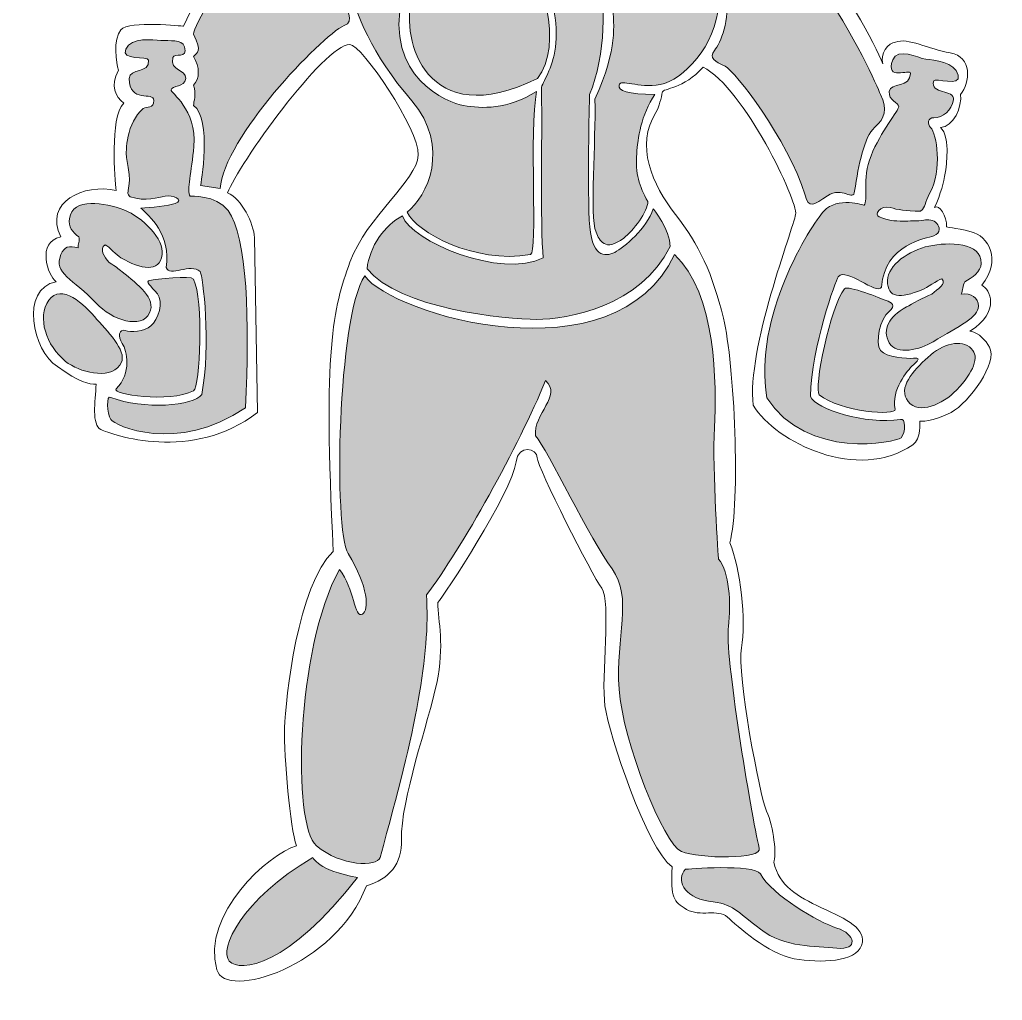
# Model space of a CAD drawing. Header units: inches. Extents: x 0.54 to 5.6, y -7.95 to -0.42.
# Drawn here: x 2.517 to 3.889, y -7.918 to -6.548 of the extents above; entities that cross this region are included whole.
import ezdxf

# ---------------------------------------------------------------- set-up
doc = ezdxf.new("R2010")
doc.units = ezdxf.units.IN
doc.header["$MEASUREMENT"] = 0
doc.layers.add('party girl', color=7, linetype='Continuous')

# ---------------------------------------------------------------- blocks, each defined once
blk = doc.blocks.new('block 10')
at = {"layer": 'party girl', "true_color": 0xffffff}
h = blk.add_hatch(color=7, dxfattribs=at)
h.dxf.hatch_style = 2
edge = h.paths.add_edge_path()
edge.add_spline(control_points=[(3.0513, -6.8215), (3.0266, -6.8346), (3.0052, -6.8642), (3.0019, -6.8955), (3.0463, -6.9514), (3.196, -6.9662), (3.2388, -6.9662), (3.2815, -6.9662), (3.3842, -6.9483), (3.4253, -6.8644), (3.4253, -6.8414), (3.4016, -6.8116), (3.4016, -6.8116), (3.3928, -6.839), (3.361, -6.866), (3.3478, -6.8726), (3.3346, -6.8792), (3.3144, -6.8802), (3.3123, -6.8275), (3.3096, -6.7631), (3.3128, -6.652), (3.3128, -6.652), (3.3353, -6.5983), (3.3369, -6.5161), (3.3221, -6.4898), (3.3073, -6.4635), (3.2799, -6.4037), (3.2996, -6.3955), (3.3194, -6.3872), (3.358, -6.3288), (3.3572, -6.3034), (3.3311, -6.2953), (3.32, -6.2945), (3.3134, -6.2961), (3.3052, -6.3405), (3.2081, -6.4461), (3.0831, -6.2945), (3.0551, -6.2892), (3.0359, -6.299), (3.0359, -6.299), (3.0491, -6.3713), (3.1088, -6.4465), (3.2223, -6.43), (3.2991, -6.5698), (3.2536, -6.6196), (3.2454, -6.6422), (3.247, -6.6812), (3.2436, -6.8387), (3.248, -6.8804), (3.1887, -6.91), (3.0633, -6.8571), (3.0513, -6.8215)], knot_values=[0, 0, 0, 0, 1, 1, 1, 2, 2, 2, 3, 3, 3, 4, 4, 4, 5, 5, 5, 6, 6, 6, 7, 7, 7, 8, 8, 8, 9, 9, 9, 10, 10, 10, 11, 11, 11, 12, 12, 12, 13, 13, 13, 14, 14, 14, 15, 15, 15, 16, 16, 16, 17, 17, 17, 17], degree=3, periodic=1)
h = blk.add_hatch(color=7, dxfattribs=at)
h.dxf.hatch_style = 2
edge = h.paths.add_edge_path()
edge.add_spline(control_points=[(3.0578, -6.8165), (3.0712, -6.8445), (3.1512, -6.8889), (3.2301, -6.8758), (3.241, -6.8736), (3.2278, -6.7025), (3.2388, -6.6477), (3.1976, -6.6735), (3.162, -6.6719), (3.1368, -6.6674), (3.1155, -6.6636), (3.0249, -6.629), (3.0513, -6.515), (3.0557, -6.4931), (3.0699, -6.5073), (3.0644, -6.5194), (3.0488, -6.5742), (3.0842, -6.7069), (3.2399, -6.6296), (3.2772, -6.5841), (3.2461, -6.4794), (3.2136, -6.4448), (3.1467, -6.4525), (3.0557, -6.4141), (3.0249, -6.3034), (2.909, -6.3034), (2.7607, -6.5446), (2.7596, -6.5676), (2.7716, -6.5939), (2.7651, -6.5919), (2.7596, -6.599), (2.7684, -6.6137), (2.7684, -6.6301), (2.7596, -6.6389), (2.7638, -6.652), (2.7596, -6.6619), (2.7596, -6.6674), (2.7859, -6.686), (2.7695, -6.7792), (2.7695, -6.7792), (2.7695, -6.7792), (2.7969, -6.7836), (2.7969, -6.7836), (2.8013, -6.7135), (2.9361, -6.572), (2.9701, -6.5556), (2.9855, -6.5512), (2.9733, -6.531), (2.9667, -6.5178), (2.9537, -6.4897), (2.9685, -6.4717), (2.9767, -6.5018), (2.9866, -6.538), (3.0074, -6.595), (3.0644, -6.6608), (3.1193, -6.7255), (3.0858, -6.7952), (3.0578, -6.8165)], knot_values=[0, 0, 0, 0, 1, 1, 1, 2, 2, 2, 3, 3, 3, 4, 4, 4, 5, 5, 5, 6, 6, 6, 7, 7, 7, 8, 8, 8, 9, 9, 9, 10, 10, 10, 11, 11, 11, 12, 12, 12, 13, 13, 13, 14, 14, 14, 15, 15, 15, 16, 16, 16, 17, 17, 17, 18, 18, 18, 19, 19, 19, 19], degree=3, periodic=1)
h = blk.add_hatch(color=7, dxfattribs=at)
h.dxf.hatch_style = 2
edge = h.paths.add_edge_path()
edge.add_spline(control_points=[(3.3728, -6.3075), (3.365, -6.3169), (3.3679, -6.3589), (3.3144, -6.4004), (3.3118, -6.4025), (3.2928, -6.4103), (3.3169, -6.4506), (3.3229, -6.4598), (3.343, -6.4906), (3.3449, -6.5279), (3.3463, -6.5573), (3.3531, -6.5847), (3.3202, -6.6586), (3.3218, -6.7178), (3.3126, -6.8216), (3.3218, -6.8445), (3.3265, -6.8561), (3.3342, -6.8725), (3.3605, -6.8527), (3.3737, -6.8429), (3.3942, -6.8149), (3.3942, -6.8017), (3.3821, -6.78), (3.3765, -6.7627), (3.3786, -6.7343), (3.3801, -6.7145), (3.3844, -6.68), (3.4041, -6.652), (3.3662, -6.652), (3.3518, -6.6468), (3.3539, -6.6389), (3.3564, -6.6296), (3.3802, -6.6438), (3.4115, -6.6381), (3.4429, -6.6323), (3.4896, -6.5838), (3.4929, -6.5262), (3.4362, -6.5015), (3.414, -6.4703), (3.4189, -6.4358), (3.4238, -6.4012), (3.4372, -6.4119), (3.4337, -6.4374), (3.4304, -6.4614), (3.4707, -6.5155), (3.502, -6.5139), (3.5102, -6.5468), (3.4954, -6.5804), (3.4872, -6.5907), (3.4789, -6.6011), (3.4879, -6.606), (3.502, -6.6126), (3.516, -6.6192), (3.5891, -6.7137), (3.6138, -6.7927), (3.6187, -6.8124), (3.6268, -6.8059), (3.6451, -6.7935), (3.6656, -6.7795), (3.6812, -6.8026), (3.6829, -6.7869), (3.6887, -6.7499), (3.6961, -6.7113), (3.7109, -6.6981), (3.7257, -6.685), (3.7289, -6.6734), (3.7191, -6.652), (3.7092, -6.6307), (3.6048, -6.3667), (3.3728, -6.3075)], knot_values=[0, 0, 0, 0, 1, 1, 1, 2, 2, 2, 3, 3, 3, 4, 4, 4, 5, 5, 5, 6, 6, 6, 7, 7, 7, 8, 8, 8, 9, 9, 9, 10, 10, 10, 11, 11, 11, 12, 12, 12, 13, 13, 13, 14, 14, 14, 15, 15, 15, 16, 16, 16, 17, 17, 17, 18, 18, 18, 19, 19, 19, 20, 20, 20, 21, 21, 21, 22, 22, 22, 23, 23, 23, 23], degree=3, periodic=1)
h = blk.add_hatch(color=7, dxfattribs=at)
h.dxf.hatch_style = 2
edge = h.paths.add_edge_path()
edge.add_spline(control_points=[(2.8077, -6.8141), (2.7907, -6.7919), (2.7548, -6.7942), (2.7548, -6.7942), (2.7498, -6.7863), (2.7569, -6.7599), (2.7599, -6.7246), (2.7643, -6.6721), (2.7271, -6.6498), (2.7281, -6.6455), (2.7294, -6.639), (2.7474, -6.6428), (2.7486, -6.6296), (2.7498, -6.6163), (2.7262, -6.6204), (2.7306, -6.6003), (2.7321, -6.5932), (2.7527, -6.6035), (2.747, -6.5854), (2.7435, -6.5746), (2.7255, -6.5774), (2.7139, -6.5765), (2.7023, -6.5757), (2.6731, -6.5716), (2.6649, -6.5886), (2.6572, -6.6046), (2.696, -6.5986), (2.6966, -6.6039), (2.6985, -6.6237), (2.6697, -6.6146), (2.6697, -6.6296), (2.6696, -6.6653), (2.7042, -6.6471), (2.7042, -6.6603), (2.7042, -6.6726), (2.6945, -6.6677), (2.6894, -6.6718), (2.6656, -6.6907), (2.6646, -6.7327), (2.6659, -6.74), (2.6738, -6.7828), (2.6675, -6.7771), (2.668, -6.7902), (2.6681, -6.7916), (2.6692, -6.7931), (2.6709, -6.7948), (2.6927, -6.8026), (2.7099, -6.7957), (2.7198, -6.794), (2.7304, -6.7922), (2.7473, -6.799), (2.7338, -6.8043), (2.7258, -6.8075), (2.6983, -6.8104), (2.6861, -6.8108), (2.697, -6.8207), (2.7283, -6.8478), (2.7215, -6.8939), (2.7252, -6.9075), (2.756, -6.8869), (2.7686, -6.8994), (2.7728, -6.9036), (2.7842, -7.0028), (2.771, -7.0713), (2.7599, -7.0874), (2.6896, -7.0928), (2.6438, -7.0752), (2.6373, -7.0704), (2.6388, -7.0984), (2.6438, -7.1062), (2.6488, -7.1141), (2.7361, -7.1554), (2.8322, -7.0896), (2.8376, -6.9694), (2.8354, -6.8502), (2.8077, -6.8141)], knot_values=[0, 0, 0, 0, 1, 1, 1, 2, 2, 2, 3, 3, 3, 4, 4, 4, 5, 5, 5, 6, 6, 6, 7, 7, 7, 8, 8, 8, 9, 9, 9, 10, 10, 10, 11, 11, 11, 12, 12, 12, 13, 13, 13, 14, 14, 14, 15, 15, 15, 16, 16, 16, 17, 17, 17, 18, 18, 18, 19, 19, 19, 20, 20, 20, 21, 21, 21, 22, 22, 22, 23, 23, 23, 24, 24, 24, 25, 25, 25, 25], degree=3, periodic=1)
h = blk.add_hatch(color=7, dxfattribs=at)
h.dxf.hatch_style = 2
edge = h.paths.add_edge_path()
edge.add_spline(control_points=[(3.8276, -6.6249), (3.8233, -6.6066), (3.7939, -6.6044), (3.7824, -6.6027), (3.7709, -6.6011), (3.7429, -6.5859), (3.7363, -6.6035), (3.7247, -6.6348), (3.761, -6.6152), (3.761, -6.6225), (3.761, -6.643), (3.7331, -6.6348), (3.7314, -6.6479), (3.7298, -6.6611), (3.7446, -6.6627), (3.7446, -6.6693), (3.7446, -6.6737), (3.7191, -6.7047), (3.7059, -6.7376), (3.6928, -6.7705), (3.7026, -6.8001), (3.6961, -6.8067), (3.6961, -6.8067), (3.659, -6.7943), (3.6401, -6.8149), (3.6212, -6.8354), (3.5406, -6.9629), (3.5604, -7.0756), (3.6165, -7.1638), (3.7413, -7.1381), (3.7479, -7.1315), (3.7544, -7.1249), (3.7544, -7.1027), (3.747, -7.106), (3.6985, -7.1134), (3.6286, -7.092), (3.6212, -7.0739), (3.6228, -7.0043), (3.6566, -6.9113), (3.6602, -6.9066), (3.6709, -6.8926), (3.7141, -6.9335), (3.7207, -6.921), (3.7248, -6.8601), (3.7832, -6.8535), (3.7935, -6.8494), (3.8038, -6.8453), (3.8017, -6.8363), (3.798, -6.8322), (3.7931, -6.8267), (3.7858, -6.8265), (3.7794, -6.8278), (3.7716, -6.8287), (3.7572, -6.8288), (3.752, -6.8289), (3.7359, -6.829), (3.7311, -6.8281), (3.7174, -6.8231), (3.7095, -6.8203), (3.7189, -6.8063), (3.7326, -6.81), (3.7434, -6.813), (3.7532, -6.8151), (3.775, -6.8149), (3.7832, -6.8091), (3.7798, -6.8045), (3.7882, -6.7894), (3.8054, -6.7582), (3.7979, -6.7064), (3.789, -6.6981), (3.7842, -6.6937), (3.7847, -6.6842), (3.7935, -6.6845), (3.8062, -6.6849), (3.8186, -6.6743), (3.8211, -6.6595), (3.8235, -6.6447), (3.7873, -6.652), (3.7935, -6.6331), (3.7951, -6.6281), (3.8318, -6.6422), (3.8276, -6.6249)], knot_values=[0, 0, 0, 0, 1, 1, 1, 2, 2, 2, 3, 3, 3, 4, 4, 4, 5, 5, 5, 6, 6, 6, 7, 7, 7, 8, 8, 8, 9, 9, 9, 10, 10, 10, 11, 11, 11, 12, 12, 12, 13, 13, 13, 14, 14, 14, 15, 15, 15, 16, 16, 16, 17, 17, 17, 18, 18, 18, 19, 19, 19, 20, 20, 20, 21, 21, 21, 22, 22, 22, 23, 23, 23, 24, 24, 24, 25, 25, 25, 26, 26, 26, 27, 27, 27, 27], degree=3, periodic=1)
h = blk.add_hatch(color=7, dxfattribs=at)
h.dxf.hatch_style = 2
edge = h.paths.add_edge_path()
edge.add_spline(control_points=[(2.6623, -6.8132), (2.6362, -6.8031), (2.5901, -6.7956), (2.5863, -6.8253), (2.5848, -6.8371), (2.59, -6.8445), (2.5994, -6.8508), (2.6012, -6.8568), (2.5976, -6.8612), (2.5985, -6.8664), (2.5852, -6.8625), (2.5792, -6.8647), (2.5743, -6.8758), (2.5625, -6.902), (2.5918, -6.9096), (2.6236, -6.9437), (2.6455, -6.9673), (2.6872, -6.9805), (2.6982, -6.9572), (2.7075, -6.9374), (2.682, -6.9172), (2.66, -6.8999), (2.6531, -6.8945), (2.6524, -6.8931), (2.6419, -6.8869), (2.6343, -6.8781), (2.6277, -6.8684), (2.6359, -6.862), (2.6421, -6.8649), (2.6516, -6.8765), (2.6582, -6.8803), (2.686, -6.8965), (2.712, -6.9012), (2.7157, -6.8758), (2.7189, -6.854), (2.6884, -6.8234), (2.6623, -6.8132)], knot_values=[0, 0, 0, 0, 1, 1, 1, 2, 2, 2, 3, 3, 3, 4, 4, 4, 5, 5, 5, 6, 6, 6, 7, 7, 7, 8, 8, 8, 9, 9, 9, 10, 10, 10, 11, 11, 11, 12, 12, 12, 12], degree=3, periodic=1)
h = blk.add_hatch(color=7, dxfattribs=at)
h.dxf.hatch_style = 2
edge = h.paths.add_edge_path()
edge.add_spline(control_points=[(3.7867, -6.8638), (3.8141, -6.858), (3.8608, -6.8581), (3.8597, -6.888), (3.8593, -6.8998), (3.8469, -6.9088), (3.8367, -6.9136), (3.8339, -6.9191), (3.8337, -6.9259), (3.832, -6.9309), (3.8458, -6.9291), (3.8556, -6.9359), (3.8559, -6.948), (3.8562, -6.9631), (3.8292, -6.9755), (3.7926, -6.9975), (3.7746, -7.0083), (3.7413, -7.0172), (3.7314, -6.9991), (3.7209, -6.9799), (3.7307, -6.9625), (3.7553, -6.9489), (3.7629, -6.9447), (3.7792, -6.9354), (3.7906, -6.9309), (3.7995, -6.9235), (3.8117, -6.9171), (3.8046, -6.9095), (3.798, -6.9114), (3.7841, -6.9224), (3.7769, -6.9251), (3.7468, -6.9365), (3.7285, -6.9376), (3.7289, -6.9119), (3.7293, -6.89), (3.7593, -6.8697), (3.7867, -6.8638)], knot_values=[0, 0, 0, 0, 1, 1, 1, 2, 2, 2, 3, 3, 3, 4, 4, 4, 5, 5, 5, 6, 6, 6, 7, 7, 7, 8, 8, 8, 9, 9, 9, 10, 10, 10, 11, 11, 11, 12, 12, 12, 12], degree=3, periodic=1)
h = blk.add_hatch(color=7, dxfattribs=at)
h.dxf.hatch_style = 2
edge = h.paths.add_edge_path()
edge.add_spline(control_points=[(3.02, -7.7179), (3.0163, -7.7314), (2.9654, -7.7306), (2.9312, -7.7015), (2.897, -7.6723), (2.9023, -7.4275), (2.9632, -7.3157), (2.9846, -7.342), (2.9839, -7.3846), (2.9955, -7.378), (3.0052, -7.3725), (3.0036, -7.3396), (2.9756, -7.2935), (2.9548, -7.2593), (2.9608, -6.9629), (2.9986, -6.9054), (3.0365, -6.9596), (3.3484, -7.0523), (3.4312, -6.8758), (3.4898, -6.9287), (3.4904, -7.0583), (3.4872, -7.1175), (3.4839, -7.1768), (3.4929, -7.301), (3.4929, -7.301), (3.5083, -7.319), (3.5102, -7.3626), (3.5069, -7.3955), (3.5003, -7.4284), (3.5388, -7.6599), (3.5497, -7.7048), (3.5562, -7.7212), (3.4656, -7.7196), (3.441, -7.7097), (3.4164, -7.6998), (3.3589, -7.5551), (3.3539, -7.4827), (3.349, -7.4103), (3.3737, -7.3544), (3.3441, -7.3149), (3.3144, -7.2754), (3.2536, -7.1471), (3.2371, -7.1291), (3.2339, -7.0978), (3.275, -7.0731), (3.2511, -7.0518), (3.2149, -7.1414), (3.1327, -7.2886), (3.085, -7.3511), (3.0899, -7.4383), (3.071, -7.5353), (3.02, -7.7179)], knot_values=[0, 0, 0, 0, 1, 1, 1, 2, 2, 2, 3, 3, 3, 4, 4, 4, 5, 5, 5, 6, 6, 6, 7, 7, 7, 8, 8, 8, 9, 9, 9, 10, 10, 10, 11, 11, 11, 12, 12, 12, 13, 13, 13, 14, 14, 14, 15, 15, 15, 16, 16, 16, 17, 17, 17, 17], degree=3, periodic=1)
h = blk.add_hatch(color=7, dxfattribs=at)
h.dxf.hatch_style = 2
edge = h.paths.add_edge_path()
edge.add_spline(control_points=[(2.7596, -6.9102), (2.7563, -6.9039), (2.7055, -6.9108), (2.6984, -6.9118), (2.6914, -6.9128), (2.6996, -6.9192), (2.709, -6.9304), (2.7183, -6.9417), (2.7103, -6.9671), (2.7001, -6.9753), (2.6899, -6.9835), (2.6718, -6.9844), (2.6639, -6.9819), (2.656, -6.9793), (2.6529, -6.99), (2.66, -6.9999), (2.6671, -7.0099), (2.673, -7.0417), (2.6515, -7.0634), (2.6443, -7.0706), (2.7254, -7.0832), (2.7594, -7.0662), (2.7691, -7.0608), (2.7738, -6.9377), (2.7596, -6.9102)], knot_values=[0, 0, 0, 0, 1, 1, 1, 2, 2, 2, 3, 3, 3, 4, 4, 4, 5, 5, 5, 6, 6, 6, 7, 7, 7, 8, 8, 8, 8], degree=3, periodic=1)
h = blk.add_hatch(color=7, dxfattribs=at)
h.dxf.hatch_style = 2
edge = h.paths.add_edge_path()
edge.add_spline(control_points=[(2.5573, -6.9396), (2.5748, -6.9153), (2.6066, -6.9448), (2.6247, -6.9662), (2.6428, -6.9876), (2.6697, -7.0128), (2.6565, -7.0304), (2.6411, -7.0509), (2.5999, -7.0401), (2.5808, -7.0249), (2.5537, -7.0032), (2.5405, -6.9629), (2.5573, -6.9396)], knot_values=[0, 0, 0, 0, 1, 1, 1, 2, 2, 2, 3, 3, 3, 4, 4, 4, 4], degree=3, periodic=1)
h = blk.add_hatch(color=7, dxfattribs=at)
h.dxf.hatch_style = 2
edge = h.paths.add_edge_path()
edge.add_spline(control_points=[(3.6689, -6.9234), (3.6734, -6.918), (3.7206, -6.9374), (3.7272, -6.9399), (3.7339, -6.9424), (3.7421, -6.9465), (3.7306, -6.9555), (3.7191, -6.9646), (3.7109, -6.9993), (3.7191, -7.0095), (3.7273, -7.0197), (3.7569, -7.0213), (3.7651, -7.0205), (3.7734, -7.0197), (3.7742, -7.0213), (3.7651, -7.0295), (3.7561, -7.0378), (3.7339, -7.0649), (3.7396, -7.0917), (3.7418, -7.1016), (3.6632, -7.0954), (3.6335, -7.0715), (3.6253, -7.0641), (3.6492, -6.9473), (3.6689, -6.9234)], knot_values=[0, 0, 0, 0, 1, 1, 1, 2, 2, 2, 3, 3, 3, 4, 4, 4, 5, 5, 5, 6, 6, 6, 7, 7, 7, 8, 8, 8, 8], degree=3, periodic=1)
h = blk.add_hatch(color=7, dxfattribs=at)
h.dxf.hatch_style = 2
edge = h.paths.add_edge_path()
edge.add_spline(control_points=[(3.8482, -7.0095), (3.8365, -6.9938), (3.8106, -6.9977), (3.7893, -7.0159), (3.768, -7.0341), (3.7451, -7.0578), (3.7553, -7.0772), (3.7672, -7.1), (3.8009, -7.0879), (3.8211, -7.069), (3.8464, -7.0453), (3.857, -7.0213), (3.8482, -7.0095)], knot_values=[0, 0, 0, 0, 1, 1, 1, 2, 2, 2, 3, 3, 3, 4, 4, 4, 4], degree=3, periodic=1)
h = blk.add_hatch(color=7, dxfattribs=at)
h.dxf.hatch_style = 2
edge = h.paths.add_edge_path()
edge.add_spline(control_points=[(2.9263, -7.7179), (2.8259, -7.7771), (2.7947, -7.8462), (2.8095, -7.8627), (2.8243, -7.8791), (2.8917, -7.8709), (2.9888, -7.7459), (2.9328, -7.736), (2.9263, -7.7179), (2.9263, -7.7179)], knot_values=[0, 0, 0, 0, 1, 1, 1, 2, 2, 2, 3, 3, 3, 3], degree=3, periodic=1)
h = blk.add_hatch(color=7, dxfattribs=at)
h.dxf.hatch_style = 2
edge = h.paths.add_edge_path()
edge.add_spline(control_points=[(3.4467, -7.7344), (3.4336, -7.7476), (3.4427, -7.7738), (3.4789, -7.7788), (3.5151, -7.7837), (3.5168, -7.7919), (3.5513, -7.8183), (3.5858, -7.8446), (3.6279, -7.8413), (3.6582, -7.8446), (3.6885, -7.8478), (3.6845, -7.8248), (3.6582, -7.8166), (3.6319, -7.8084), (3.5679, -7.7705), (3.5513, -7.7409), (3.5431, -7.7263), (3.4467, -7.7344), (3.4467, -7.7344)], knot_values=[0, 0, 0, 0, 1, 1, 1, 2, 2, 2, 3, 3, 3, 4, 4, 4, 5, 5, 5, 6, 6, 6, 6], degree=3, periodic=1)
at = {"layer": 'party girl', "lineweight": 0}
for points, knots in [([(2.946, -5.6794), (2.7957, -5.6706), (2.7935, -5.8085), (2.7888, -5.8736), (2.7804, -5.9874), (2.8944, -6.0149), (2.8614, -6.0616), (2.8378, -6.0949), (2.7903, -6.0862), (2.7903, -6.0862), (2.7681, -6.1405), (2.8267, -6.2367), (2.9065, -6.2096), (2.9632, -6.2746), (3.0628, -6.254), (3.0924, -6.2392), (3.1006, -6.2293), (3.1022, -6.2688), (3.0924, -6.277), (3.0825, -6.2853), (2.9024, -6.2227), (2.7453, -6.5567), (2.7453, -6.5567), (2.6696, -6.5484), (2.6581, -6.5616), (2.6466, -6.5747), (2.6515, -6.6085), (2.6548, -6.6183), (2.6425, -6.6405), (2.6507, -6.6545), (2.6622, -6.6644), (2.6417, -6.685), (2.6502, -6.7713), (2.6515, -6.7861), (2.6068, -6.7762), (2.5496, -6.8017), (2.5742, -6.8511), (2.5397, -6.8577), (2.5561, -6.9054), (2.5676, -6.9136), (2.5167, -6.9234), (2.5348, -7.0106), (2.5693, -7.032), (2.6005, -7.055), (2.6137, -7.0567), (2.6236, -7.0567), (2.6219, -7.0814), (2.617, -7.1134), (2.6302, -7.12), (2.6447, -7.1273), (2.7585, -7.1669), (2.8489, -7.0962), (2.8489, -7.0962), (2.8448, -6.8519), (2.8448, -6.8519), (2.8432, -6.8322), (2.8275, -6.7984), (2.807, -6.7894), (2.8218, -6.7507), (2.941, -6.583), (2.978, -6.5821), (2.9945, -6.583), (3.0751, -6.7006), (3.0734, -6.7368), (3.0718, -6.7729), (3.0019, -6.8215), (2.978, -6.8864), (2.9542, -6.9514), (2.9405, -7.0063), (2.9547, -7.2903), (2.9054, -7.3363), (2.8878, -7.4964), (2.8868, -7.537), (2.8857, -7.5776), (2.8944, -7.6774), (2.9032, -7.7015), (2.8648, -7.7135), (2.77, -7.796), (2.7922, -7.875), (2.8041, -7.9175), (2.9572, -7.8714), (3.0011, -7.7574), (3.0325, -7.7486), (3.0512, -7.7269), (3.0501, -7.6927), (3.0484, -7.6388), (3.0879, -7.5282), (3.0992, -7.4745), (3.1104, -7.4207), (3.1013, -7.3881), (3.1006, -7.3618), (3.1079, -7.3547), (3.2043, -7.2086), (3.21, -7.1653), (3.2133, -7.14), (3.2396, -7.1463), (3.2396, -7.1595), (3.2396, -7.1726), (3.3166, -7.3242), (3.3298, -7.3418), (3.3429, -7.3593), (3.3287, -7.4668), (3.3342, -7.5063), (3.3396, -7.5457), (3.3928, -7.7059), (3.4279, -7.7311), (3.4263, -7.7749), (3.4296, -7.7796), (3.4482, -7.7905), (3.4669, -7.8015), (3.4921, -7.7892), (3.5052, -7.8012), (3.5184, -7.8133), (3.5622, -7.8528), (3.5984, -7.8594), (3.6346, -7.866), (3.685, -7.8638), (3.6927, -7.8407), (3.7004, -7.8177), (3.6719, -7.8045), (3.6368, -7.7881), (3.6017, -7.7716), (3.5787, -7.7585), (3.5699, -7.7245), (3.5743, -7.7157), (3.5699, -7.6752), (3.56, -7.6532), (3.5502, -7.6313), (3.5184, -7.4624), (3.5249, -7.4251), (3.5315, -7.3879), (3.5239, -7.3133), (3.5085, -7.2782), (3.5239, -7.2234), (3.5151, -7.0271), (3.4997, -6.9646), (3.4844, -6.9021), (3.4657, -6.8615), (3.4328, -6.8198), (3.3999, -6.7782), (3.3764, -6.7228), (3.4054, -6.6773), (3.4095, -6.6694), (3.4134, -6.6559), (3.4142, -6.6493), (3.415, -6.6427), (3.4449, -6.6449), (3.4712, -6.6137), (3.5288, -6.6433), (3.6039, -6.8009), (3.6006, -6.8198), (3.5973, -6.8387), (3.5315, -7.009), (3.5414, -7.0863), (3.5735, -7.1389), (3.6878, -7.194), (3.7643, -7.1414), (3.7758, -7.134), (3.7741, -7.1085), (3.7741, -7.1085), (3.7741, -7.1085), (3.7922, -7.1101), (3.8177, -7.0962), (3.8432, -7.0822), (3.8835, -7.0263), (3.8712, -7.0049), (3.8589, -6.9835), (3.8441, -6.9827), (3.8441, -6.9827), (3.8876, -6.9547), (3.872, -6.9234), (3.8605, -6.9185), (3.8893, -6.8832), (3.8695, -6.8494), (3.8457, -6.8437), (3.8218, -6.8379), (3.8112, -6.8371), (3.8112, -6.8371), (3.8127, -6.8222), (3.8005, -6.805), (3.7947, -6.81), (3.812, -6.7713), (3.8112, -6.7458), (3.812, -6.7335), (3.8128, -6.7211), (3.8101, -6.7039), (3.8027, -6.6981), (3.821, -6.6981), (3.8334, -6.6685), (3.8309, -6.652), (3.8448, -6.6358), (3.8471, -6.5989), (3.8166, -6.5939), (3.7862, -6.589), (3.7572, -6.5717), (3.7399, -6.5791), (3.73, -6.5791), (3.7182, -6.5961), (3.7223, -6.6093), (3.7004, -6.5534), (3.5602, -6.2929), (3.3259, -6.2746), (3.3276, -6.2737), (3.3235, -6.2293), (3.3235, -6.2293), (3.3235, -6.2293), (3.3457, -6.2236), (3.3761, -6.1857), (3.3934, -6.2178), (3.5107, -6.2261), (3.5389, -6.1405), (3.5677, -6.0533), (3.5398, -6.0455), (3.5332, -6.0455), (3.5266, -6.0455), (3.4882, -6.0796), (3.4696, -6.072), (3.451, -6.0643), (3.4296, -6.0544), (3.4296, -6.0215), (3.4296, -5.9796), (3.4296, -5.9371), (3.4296, -5.9371), (3.4691, -5.9382), (3.5069, -5.8954), (3.5102, -5.8702), (3.5135, -5.845), (3.517, -5.7836), (3.4666, -5.7584), (3.5214, -5.7331), (3.5276, -5.6926), (3.5276, -5.6597), (3.5276, -5.6268), (3.483, -5.5127), (3.3755, -5.5149), (3.3349, -5.5149), (3.3493, -5.539), (3.3526, -5.5522), (3.3559, -5.5654), (3.3411, -5.5863), (3.3264, -5.5665), (3.3162, -5.5527), (3.2728, -5.527), (3.2299, -5.5182), (3.1714, -5.5063), (3.0951, -5.505), (3.0359, -5.5204), (2.9921, -5.5317), (2.9021, -5.5544), (2.946, -5.6794)], [0, 0, 0, 0, 1, 1, 1, 2, 2, 2, 3, 3, 3, 4, 4, 4, 5, 5, 5, 6, 6, 6, 7, 7, 7, 8, 8, 8, 9, 9, 9, 10, 10, 10, 11, 11, 11, 12, 12, 12, 13, 13, 13, 14, 14, 14, 15, 15, 15, 16, 16, 16, 17, 17, 17, 18, 18, 18, 19, 19, 19, 20, 20, 20, 21, 21, 21, 22, 22, 22, 23, 23, 23, 24, 24, 24, 25, 25, 25, 26, 26, 26, 27, 27, 27, 28, 28, 28, 29, 29, 29, 30, 30, 30, 31, 31, 31, 32, 32, 32, 33, 33, 33, 34, 34, 34, 35, 35, 35, 36, 36, 36, 37, 37, 37, 38, 38, 38, 39, 39, 39, 40, 40, 40, 41, 41, 41, 42, 42, 42, 43, 43, 43, 44, 44, 44, 45, 45, 45, 46, 46, 46, 47, 47, 47, 48, 48, 48, 49, 49, 49, 50, 50, 50, 51, 51, 51, 52, 52, 52, 53, 53, 53, 54, 54, 54, 55, 55, 55, 56, 56, 56, 57, 57, 57, 58, 58, 58, 59, 59, 59, 60, 60, 60, 61, 61, 61, 62, 62, 62, 63, 63, 63, 64, 64, 64, 65, 65, 65, 66, 66, 66, 67, 67, 67, 68, 68, 68, 69, 69, 69, 70, 70, 70, 71, 71, 71, 72, 72, 72, 73, 73, 73, 74, 74, 74, 75, 75, 75, 76, 76, 76, 77, 77, 77, 78, 78, 78, 79, 79, 79, 80, 80, 80, 81, 81, 81, 82, 82, 82, 83, 83, 83, 83]), ([(3.0513, -6.8215), (3.0266, -6.8346), (3.0052, -6.8642), (3.0019, -6.8955), (3.0463, -6.9514), (3.196, -6.9662), (3.2388, -6.9662), (3.2815, -6.9662), (3.3842, -6.9483), (3.4253, -6.8644), (3.4253, -6.8414), (3.4016, -6.8116), (3.4016, -6.8116), (3.3928, -6.839), (3.361, -6.866), (3.3478, -6.8726), (3.3346, -6.8792), (3.3144, -6.8802), (3.3123, -6.8275), (3.3096, -6.7631), (3.3128, -6.652), (3.3128, -6.652), (3.3353, -6.5983), (3.3369, -6.5161), (3.3221, -6.4898), (3.3073, -6.4635), (3.2799, -6.4037), (3.2996, -6.3955), (3.3194, -6.3872), (3.358, -6.3288), (3.3572, -6.3034), (3.3311, -6.2953), (3.32, -6.2945), (3.3134, -6.2961), (3.3052, -6.3405), (3.2081, -6.4461), (3.0831, -6.2945), (3.0551, -6.2892), (3.0359, -6.299), (3.0359, -6.299), (3.0491, -6.3713), (3.1088, -6.4465), (3.2223, -6.43), (3.2991, -6.5698), (3.2536, -6.6196), (3.2454, -6.6422), (3.247, -6.6812), (3.2436, -6.8387), (3.248, -6.8804), (3.1887, -6.91), (3.0633, -6.8571), (3.0513, -6.8215)], [0, 0, 0, 0, 1, 1, 1, 2, 2, 2, 3, 3, 3, 4, 4, 4, 5, 5, 5, 6, 6, 6, 7, 7, 7, 8, 8, 8, 9, 9, 9, 10, 10, 10, 11, 11, 11, 12, 12, 12, 13, 13, 13, 14, 14, 14, 15, 15, 15, 16, 16, 16, 17, 17, 17, 17]), ([(3.0578, -6.8165), (3.0712, -6.8445), (3.1512, -6.8889), (3.2301, -6.8758), (3.241, -6.8736), (3.2278, -6.7025), (3.2388, -6.6477), (3.1976, -6.6735), (3.162, -6.6719), (3.1368, -6.6674), (3.1155, -6.6636), (3.0249, -6.629), (3.0513, -6.515), (3.0557, -6.4931), (3.0699, -6.5073), (3.0644, -6.5194), (3.0488, -6.5742), (3.0842, -6.7069), (3.2399, -6.6296), (3.2772, -6.5841), (3.2461, -6.4794), (3.2136, -6.4448), (3.1467, -6.4525), (3.0557, -6.4141), (3.0249, -6.3034), (2.909, -6.3034), (2.7607, -6.5446), (2.7596, -6.5676), (2.7716, -6.5939), (2.7651, -6.5919), (2.7596, -6.599), (2.7684, -6.6137), (2.7684, -6.6301), (2.7596, -6.6389), (2.7638, -6.652), (2.7596, -6.6619), (2.7596, -6.6674), (2.7859, -6.686), (2.7695, -6.7792), (2.7695, -6.7792), (2.7695, -6.7792), (2.7969, -6.7836), (2.7969, -6.7836), (2.8013, -6.7135), (2.9361, -6.572), (2.9701, -6.5556), (2.9855, -6.5512), (2.9733, -6.531), (2.9667, -6.5178), (2.9537, -6.4897), (2.9685, -6.4717), (2.9767, -6.5018), (2.9866, -6.538), (3.0074, -6.595), (3.0644, -6.6608), (3.1193, -6.7255), (3.0858, -6.7952), (3.0578, -6.8165)], [0, 0, 0, 0, 1, 1, 1, 2, 2, 2, 3, 3, 3, 4, 4, 4, 5, 5, 5, 6, 6, 6, 7, 7, 7, 8, 8, 8, 9, 9, 9, 10, 10, 10, 11, 11, 11, 12, 12, 12, 13, 13, 13, 14, 14, 14, 15, 15, 15, 16, 16, 16, 17, 17, 17, 18, 18, 18, 19, 19, 19, 19]), ([(3.3728, -6.3075), (3.365, -6.3169), (3.3679, -6.3589), (3.3144, -6.4004), (3.3118, -6.4025), (3.2928, -6.4103), (3.3169, -6.4506), (3.3229, -6.4598), (3.343, -6.4906), (3.3449, -6.5279), (3.3463, -6.5573), (3.3531, -6.5847), (3.3202, -6.6586), (3.3218, -6.7178), (3.3126, -6.8216), (3.3218, -6.8445), (3.3265, -6.8561), (3.3342, -6.8725), (3.3605, -6.8527), (3.3737, -6.8429), (3.3942, -6.8149), (3.3942, -6.8017), (3.3821, -6.78), (3.3765, -6.7627), (3.3786, -6.7343), (3.3801, -6.7145), (3.3844, -6.68), (3.4041, -6.652), (3.3662, -6.652), (3.3518, -6.6468), (3.3539, -6.6389), (3.3564, -6.6296), (3.3802, -6.6438), (3.4115, -6.6381), (3.4429, -6.6323), (3.4896, -6.5838), (3.4929, -6.5262), (3.4362, -6.5015), (3.414, -6.4703), (3.4189, -6.4358), (3.4238, -6.4012), (3.4372, -6.4119), (3.4337, -6.4374), (3.4304, -6.4614), (3.4707, -6.5155), (3.502, -6.5139), (3.5102, -6.5468), (3.4954, -6.5804), (3.4872, -6.5907), (3.4789, -6.6011), (3.4879, -6.606), (3.502, -6.6126), (3.516, -6.6192), (3.5891, -6.7137), (3.6138, -6.7927), (3.6187, -6.8124), (3.6268, -6.8059), (3.6451, -6.7935), (3.6656, -6.7795), (3.6812, -6.8026), (3.6829, -6.7869), (3.6887, -6.7499), (3.6961, -6.7113), (3.7109, -6.6981), (3.7257, -6.685), (3.7289, -6.6734), (3.7191, -6.652), (3.7092, -6.6307), (3.6048, -6.3667), (3.3728, -6.3075)], [0, 0, 0, 0, 1, 1, 1, 2, 2, 2, 3, 3, 3, 4, 4, 4, 5, 5, 5, 6, 6, 6, 7, 7, 7, 8, 8, 8, 9, 9, 9, 10, 10, 10, 11, 11, 11, 12, 12, 12, 13, 13, 13, 14, 14, 14, 15, 15, 15, 16, 16, 16, 17, 17, 17, 18, 18, 18, 19, 19, 19, 20, 20, 20, 21, 21, 21, 22, 22, 22, 23, 23, 23, 23]), ([(2.8077, -6.8141), (2.7907, -6.7919), (2.7548, -6.7942), (2.7548, -6.7942), (2.7498, -6.7863), (2.7569, -6.7599), (2.7599, -6.7246), (2.7643, -6.6721), (2.7271, -6.6498), (2.7281, -6.6455), (2.7294, -6.639), (2.7474, -6.6428), (2.7486, -6.6296), (2.7498, -6.6163), (2.7262, -6.6204), (2.7306, -6.6003), (2.7321, -6.5932), (2.7527, -6.6035), (2.747, -6.5854), (2.7435, -6.5746), (2.7255, -6.5774), (2.7139, -6.5765), (2.7023, -6.5757), (2.6731, -6.5716), (2.6649, -6.5886), (2.6572, -6.6046), (2.696, -6.5986), (2.6966, -6.6039), (2.6985, -6.6237), (2.6697, -6.6146), (2.6697, -6.6296), (2.6696, -6.6653), (2.7042, -6.6471), (2.7042, -6.6603), (2.7042, -6.6726), (2.6945, -6.6677), (2.6894, -6.6718), (2.6656, -6.6907), (2.6646, -6.7327), (2.6659, -6.74), (2.6738, -6.7828), (2.6675, -6.7771), (2.668, -6.7902), (2.6681, -6.7916), (2.6692, -6.7931), (2.6709, -6.7948), (2.6927, -6.8026), (2.7099, -6.7957), (2.7198, -6.794), (2.7304, -6.7922), (2.7473, -6.799), (2.7338, -6.8043), (2.7258, -6.8075), (2.6983, -6.8104), (2.6861, -6.8108), (2.697, -6.8207), (2.7283, -6.8478), (2.7215, -6.8939), (2.7252, -6.9075), (2.756, -6.8869), (2.7686, -6.8994), (2.7728, -6.9036), (2.7842, -7.0028), (2.771, -7.0713), (2.7599, -7.0874), (2.6896, -7.0928), (2.6438, -7.0752), (2.6373, -7.0704), (2.6388, -7.0984), (2.6438, -7.1062), (2.6488, -7.1141), (2.7361, -7.1554), (2.8322, -7.0896), (2.8376, -6.9694), (2.8354, -6.8502), (2.8077, -6.8141)], [0, 0, 0, 0, 1, 1, 1, 2, 2, 2, 3, 3, 3, 4, 4, 4, 5, 5, 5, 6, 6, 6, 7, 7, 7, 8, 8, 8, 9, 9, 9, 10, 10, 10, 11, 11, 11, 12, 12, 12, 13, 13, 13, 14, 14, 14, 15, 15, 15, 16, 16, 16, 17, 17, 17, 18, 18, 18, 19, 19, 19, 20, 20, 20, 21, 21, 21, 22, 22, 22, 23, 23, 23, 24, 24, 24, 25, 25, 25, 25]), ([(3.8276, -6.6249), (3.8233, -6.6066), (3.7939, -6.6044), (3.7824, -6.6027), (3.7709, -6.6011), (3.7429, -6.5859), (3.7363, -6.6035), (3.7247, -6.6348), (3.761, -6.6152), (3.761, -6.6225), (3.761, -6.643), (3.7331, -6.6348), (3.7314, -6.6479), (3.7298, -6.6611), (3.7446, -6.6627), (3.7446, -6.6693), (3.7446, -6.6737), (3.7191, -6.7047), (3.7059, -6.7376), (3.6928, -6.7705), (3.7026, -6.8001), (3.6961, -6.8067), (3.6961, -6.8067), (3.659, -6.7943), (3.6401, -6.8149), (3.6212, -6.8354), (3.5406, -6.9629), (3.5604, -7.0756), (3.6165, -7.1638), (3.7413, -7.1381), (3.7479, -7.1315), (3.7544, -7.1249), (3.7544, -7.1027), (3.747, -7.106), (3.6985, -7.1134), (3.6286, -7.092), (3.6212, -7.0739), (3.6228, -7.0043), (3.6566, -6.9113), (3.6602, -6.9066), (3.6709, -6.8926), (3.7141, -6.9335), (3.7207, -6.921), (3.7248, -6.8601), (3.7832, -6.8535), (3.7935, -6.8494), (3.8038, -6.8453), (3.8017, -6.8363), (3.798, -6.8322), (3.7931, -6.8267), (3.7858, -6.8265), (3.7794, -6.8278), (3.7716, -6.8287), (3.7572, -6.8288), (3.752, -6.8289), (3.7359, -6.829), (3.7311, -6.8281), (3.7174, -6.8231), (3.7095, -6.8203), (3.7189, -6.8063), (3.7326, -6.81), (3.7434, -6.813), (3.7532, -6.8151), (3.775, -6.8149), (3.7832, -6.8091), (3.7798, -6.8045), (3.7882, -6.7894), (3.8054, -6.7582), (3.7979, -6.7064), (3.789, -6.6981), (3.7842, -6.6937), (3.7847, -6.6842), (3.7935, -6.6845), (3.8062, -6.6849), (3.8186, -6.6743), (3.8211, -6.6595), (3.8235, -6.6447), (3.7873, -6.652), (3.7935, -6.6331), (3.7951, -6.6281), (3.8318, -6.6422), (3.8276, -6.6249)], [0, 0, 0, 0, 1, 1, 1, 2, 2, 2, 3, 3, 3, 4, 4, 4, 5, 5, 5, 6, 6, 6, 7, 7, 7, 8, 8, 8, 9, 9, 9, 10, 10, 10, 11, 11, 11, 12, 12, 12, 13, 13, 13, 14, 14, 14, 15, 15, 15, 16, 16, 16, 17, 17, 17, 18, 18, 18, 19, 19, 19, 20, 20, 20, 21, 21, 21, 22, 22, 22, 23, 23, 23, 24, 24, 24, 25, 25, 25, 26, 26, 26, 27, 27, 27, 27]), ([(2.6623, -6.8132), (2.6362, -6.8031), (2.5901, -6.7956), (2.5863, -6.8253), (2.5848, -6.8371), (2.59, -6.8445), (2.5994, -6.8508), (2.6012, -6.8568), (2.5976, -6.8612), (2.5985, -6.8664), (2.5852, -6.8625), (2.5792, -6.8647), (2.5743, -6.8758), (2.5625, -6.902), (2.5918, -6.9096), (2.6236, -6.9437), (2.6455, -6.9673), (2.6872, -6.9805), (2.6982, -6.9572), (2.7075, -6.9374), (2.682, -6.9172), (2.66, -6.8999), (2.6531, -6.8945), (2.6524, -6.8931), (2.6419, -6.8869), (2.6343, -6.8781), (2.6277, -6.8684), (2.6359, -6.862), (2.6421, -6.8649), (2.6516, -6.8765), (2.6582, -6.8803), (2.686, -6.8965), (2.712, -6.9012), (2.7157, -6.8758), (2.7189, -6.854), (2.6884, -6.8234), (2.6623, -6.8132)], [0, 0, 0, 0, 1, 1, 1, 2, 2, 2, 3, 3, 3, 4, 4, 4, 5, 5, 5, 6, 6, 6, 7, 7, 7, 8, 8, 8, 9, 9, 9, 10, 10, 10, 11, 11, 11, 12, 12, 12, 12]), ([(3.7867, -6.8638), (3.8141, -6.858), (3.8608, -6.8581), (3.8597, -6.888), (3.8593, -6.8998), (3.8469, -6.9088), (3.8367, -6.9136), (3.8339, -6.9191), (3.8337, -6.9259), (3.832, -6.9309), (3.8458, -6.9291), (3.8556, -6.9359), (3.8559, -6.948), (3.8562, -6.9631), (3.8292, -6.9755), (3.7926, -6.9975), (3.7746, -7.0083), (3.7413, -7.0172), (3.7314, -6.9991), (3.7209, -6.9799), (3.7307, -6.9625), (3.7553, -6.9489), (3.7629, -6.9447), (3.7792, -6.9354), (3.7906, -6.9309), (3.7995, -6.9235), (3.8117, -6.9171), (3.8046, -6.9095), (3.798, -6.9114), (3.7841, -6.9224), (3.7769, -6.9251), (3.7468, -6.9365), (3.7285, -6.9376), (3.7289, -6.9119), (3.7293, -6.89), (3.7593, -6.8697), (3.7867, -6.8638)], [0, 0, 0, 0, 1, 1, 1, 2, 2, 2, 3, 3, 3, 4, 4, 4, 5, 5, 5, 6, 6, 6, 7, 7, 7, 8, 8, 8, 9, 9, 9, 10, 10, 10, 11, 11, 11, 12, 12, 12, 12]), ([(3.02, -7.7179), (3.0163, -7.7314), (2.9654, -7.7306), (2.9312, -7.7015), (2.897, -7.6723), (2.9023, -7.4275), (2.9632, -7.3157), (2.9846, -7.342), (2.9839, -7.3846), (2.9955, -7.378), (3.0052, -7.3725), (3.0036, -7.3396), (2.9756, -7.2935), (2.9548, -7.2593), (2.9608, -6.9629), (2.9986, -6.9054), (3.0365, -6.9596), (3.3484, -7.0523), (3.4312, -6.8758), (3.4898, -6.9287), (3.4904, -7.0583), (3.4872, -7.1175), (3.4839, -7.1768), (3.4929, -7.301), (3.4929, -7.301), (3.5083, -7.319), (3.5102, -7.3626), (3.5069, -7.3955), (3.5003, -7.4284), (3.5388, -7.6599), (3.5497, -7.7048), (3.5562, -7.7212), (3.4656, -7.7196), (3.441, -7.7097), (3.4164, -7.6998), (3.3589, -7.5551), (3.3539, -7.4827), (3.349, -7.4103), (3.3737, -7.3544), (3.3441, -7.3149), (3.3144, -7.2754), (3.2536, -7.1471), (3.2371, -7.1291), (3.2339, -7.0978), (3.275, -7.0731), (3.2511, -7.0518), (3.2149, -7.1414), (3.1327, -7.2886), (3.085, -7.3511), (3.0899, -7.4383), (3.071, -7.5353), (3.02, -7.7179)], [0, 0, 0, 0, 1, 1, 1, 2, 2, 2, 3, 3, 3, 4, 4, 4, 5, 5, 5, 6, 6, 6, 7, 7, 7, 8, 8, 8, 9, 9, 9, 10, 10, 10, 11, 11, 11, 12, 12, 12, 13, 13, 13, 14, 14, 14, 15, 15, 15, 16, 16, 16, 17, 17, 17, 17]), ([(2.7596, -6.9102), (2.7563, -6.9039), (2.7055, -6.9108), (2.6984, -6.9118), (2.6914, -6.9128), (2.6996, -6.9192), (2.709, -6.9304), (2.7183, -6.9417), (2.7103, -6.9671), (2.7001, -6.9753), (2.6899, -6.9835), (2.6718, -6.9844), (2.6639, -6.9819), (2.656, -6.9793), (2.6529, -6.99), (2.66, -6.9999), (2.6671, -7.0099), (2.673, -7.0417), (2.6515, -7.0634), (2.6443, -7.0706), (2.7254, -7.0832), (2.7594, -7.0662), (2.7691, -7.0608), (2.7738, -6.9377), (2.7596, -6.9102)], [0, 0, 0, 0, 1, 1, 1, 2, 2, 2, 3, 3, 3, 4, 4, 4, 5, 5, 5, 6, 6, 6, 7, 7, 7, 8, 8, 8, 8]), ([(2.5573, -6.9396), (2.5748, -6.9153), (2.6066, -6.9448), (2.6247, -6.9662), (2.6428, -6.9876), (2.6697, -7.0128), (2.6565, -7.0304), (2.6411, -7.0509), (2.5999, -7.0401), (2.5808, -7.0249), (2.5537, -7.0032), (2.5405, -6.9629), (2.5573, -6.9396)], [0, 0, 0, 0, 1, 1, 1, 2, 2, 2, 3, 3, 3, 4, 4, 4, 4]), ([(3.6689, -6.9234), (3.6734, -6.918), (3.7206, -6.9374), (3.7272, -6.9399), (3.7339, -6.9424), (3.7421, -6.9465), (3.7306, -6.9555), (3.7191, -6.9646), (3.7109, -6.9993), (3.7191, -7.0095), (3.7273, -7.0197), (3.7569, -7.0213), (3.7651, -7.0205), (3.7734, -7.0197), (3.7742, -7.0213), (3.7651, -7.0295), (3.7561, -7.0378), (3.7339, -7.0649), (3.7396, -7.0917), (3.7418, -7.1016), (3.6632, -7.0954), (3.6335, -7.0715), (3.6253, -7.0641), (3.6492, -6.9473), (3.6689, -6.9234)], [0, 0, 0, 0, 1, 1, 1, 2, 2, 2, 3, 3, 3, 4, 4, 4, 5, 5, 5, 6, 6, 6, 7, 7, 7, 8, 8, 8, 8]), ([(3.8482, -7.0095), (3.8365, -6.9938), (3.8106, -6.9977), (3.7893, -7.0159), (3.768, -7.0341), (3.7451, -7.0578), (3.7553, -7.0772), (3.7672, -7.1), (3.8009, -7.0879), (3.8211, -7.069), (3.8464, -7.0453), (3.857, -7.0213), (3.8482, -7.0095)], [0, 0, 0, 0, 1, 1, 1, 2, 2, 2, 3, 3, 3, 4, 4, 4, 4]), ([(2.9263, -7.7179), (2.8259, -7.7771), (2.7947, -7.8462), (2.8095, -7.8627), (2.8243, -7.8791), (2.8917, -7.8709), (2.9888, -7.7459), (2.9328, -7.736), (2.9263, -7.7179), (2.9263, -7.7179)], [0, 0, 0, 0, 1, 1, 1, 2, 2, 2, 3, 3, 3, 3]), ([(3.4467, -7.7344), (3.4336, -7.7476), (3.4427, -7.7738), (3.4789, -7.7788), (3.5151, -7.7837), (3.5168, -7.7919), (3.5513, -7.8183), (3.5858, -7.8446), (3.6279, -7.8413), (3.6582, -7.8446), (3.6885, -7.8478), (3.6845, -7.8248), (3.6582, -7.8166), (3.6319, -7.8084), (3.5679, -7.7705), (3.5513, -7.7409), (3.5431, -7.7263), (3.4467, -7.7344), (3.4467, -7.7344)], [0, 0, 0, 0, 1, 1, 1, 2, 2, 2, 3, 3, 3, 4, 4, 4, 5, 5, 5, 6, 6, 6, 6])]:
    blk.add_open_spline(points, degree=3, knots=knots, dxfattribs=at)

msp = doc.modelspace()

# ---------------------------------------------------------------- block references
at = {"layer": 'party girl'}
msp.add_blockref('block 10', (0, 0), dxfattribs=at)

doc.saveas('drawing.dxf')
